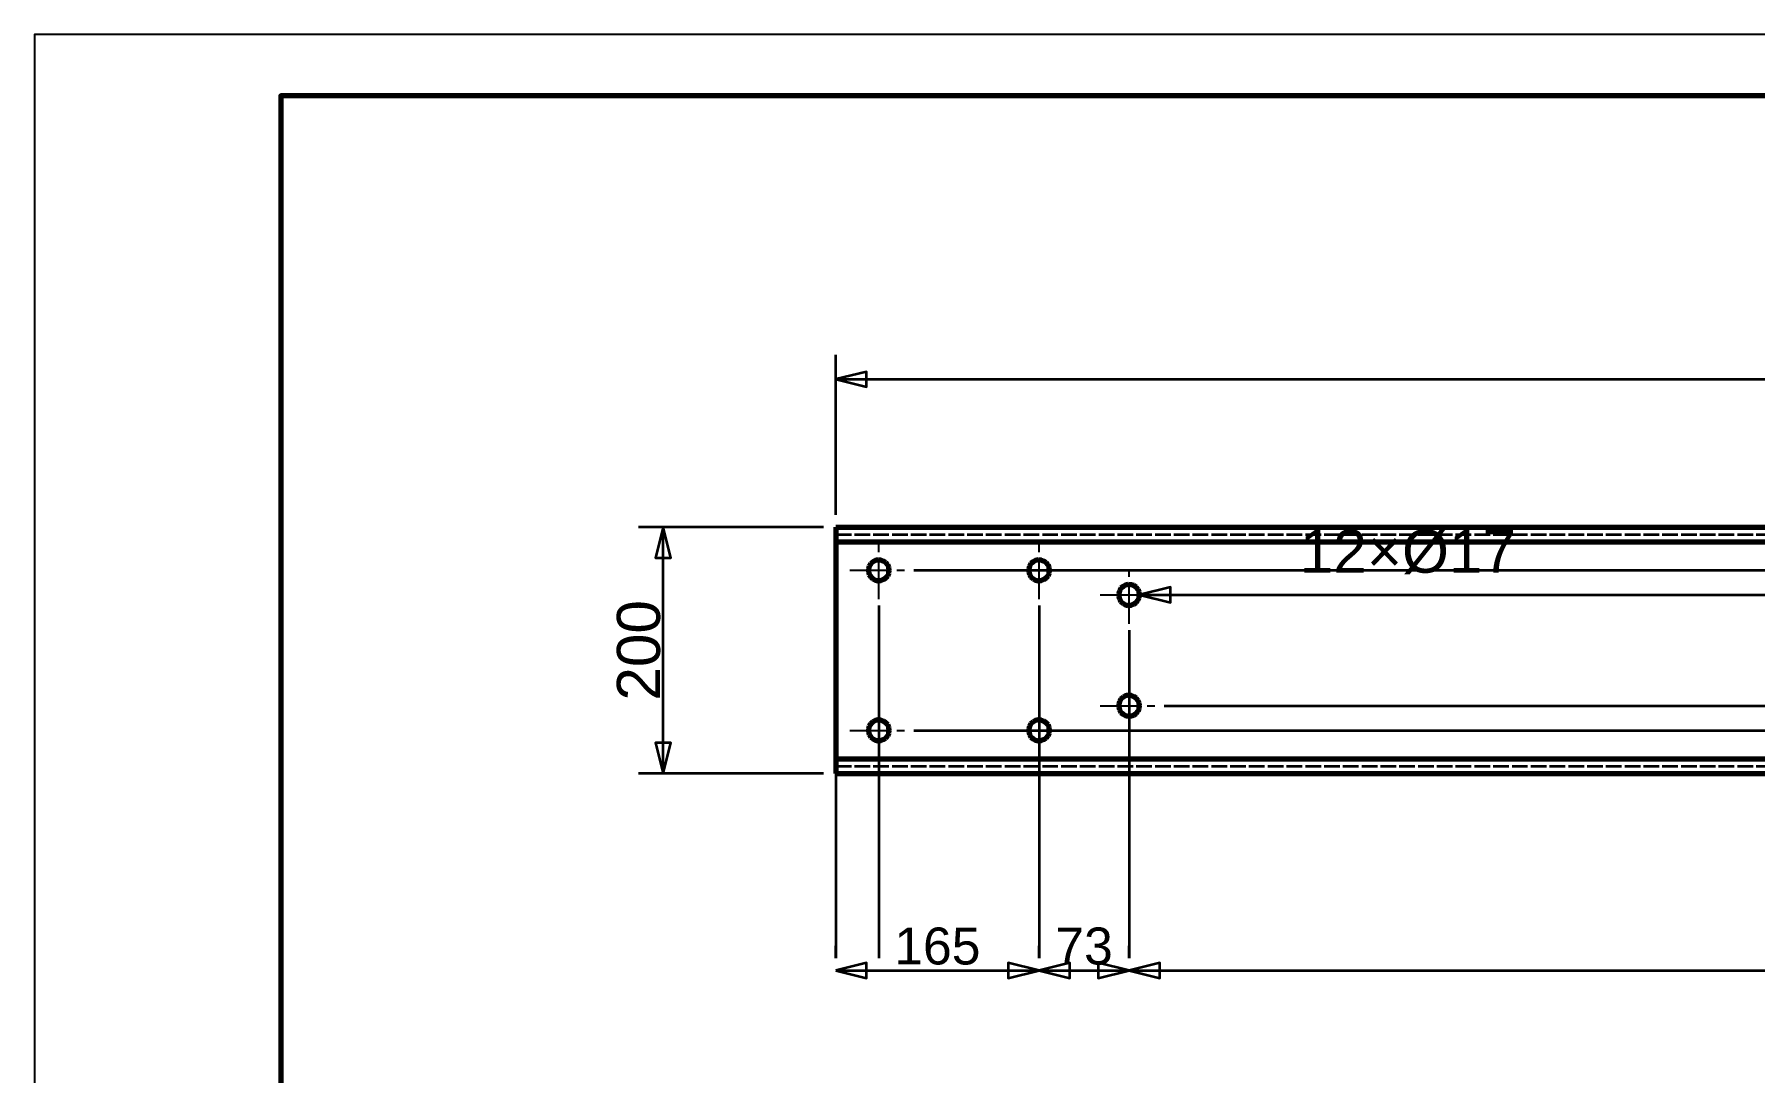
# Model space of a CAD drawing. Header units: millimetres. Extents: x 0 to 420, y 0 to 297.
# Drawn here: x 0 to 139.5, y 212.7 to 297 of the extents above; entities that cross this region are included whole.
import ezdxf
from ezdxf.enums import TextEntityAlignment as Align

# ---------------------------------------------------------------- set-up
doc = ezdxf.new("R2010")
doc.units = ezdxf.units.MM
doc.linetypes.add('CENTER', pattern=[5.08, 3.175, -0.635, 0.635, -0.635])
doc.linetypes.add('DASHED', pattern=[1.524, 1.27, -0.254])
doc.styles.add('GOST', font='Arial')

msp = doc.modelspace()

# ---------------------------------------------------------------- linework, layer by layer
at = {"color": 7, "lineweight": 35}
for p, q in [((65, 258), (65, 271)), ((65, 269), (257.6, 269)), ((64, 257), (49, 257)), ((51, 237), (51, 257)), ((71.35, 253.5), (272.6, 253.5)), ((84.35, 253.5), (272.6, 253.5)), ((89.65, 251.5), (101.65, 251.5)), ((91.65, 251.5), (272.6, 251.5)), ((101.65, 251.5), (106.65, 251.5)), ((68.5, 250.65), (68.5, 222)), ((81.5, 250.65), (81.5, 222)), ((88.8, 248.65), (88.8, 222)), ((91.65, 242.5), (272.6, 242.5)), ((71.35, 240.5), (272.6, 240.5)), ((84.35, 240.5), (272.6, 240.5)), ((88.8, 239.65), (88.8, 222)), ((68.5, 237.65), (68.5, 222)), ((81.5, 237.65), (81.5, 222)), ((64, 237), (49, 237)), ((65, 237), (65, 222)), ((65, 222), (65, 223)), ((81.5, 222), (81.5, 223)), ((81.5, 222), (81.5, 223)), ((88.8, 222), (88.8, 223)), ((88.8, 222), (88.8, 223)), ((65, 221), (81.5, 221)), ((81.5, 221), (88.8, 221)), ((88.8, 221), (233.8, 221))]:
    msp.add_line(p, q, dxfattribs=at)
at = {"color": 1, "lineweight": 70}
for p, q in [((65, 257), (65, 256.99)), ((65, 257), (257.6, 257)), ((65, 256.99), (65, 256.97)), ((65, 256.97), (65, 256.93)), ((65, 256.93), (65, 256.88)), ((65, 256.88), (65, 256.82)), ((65, 256.82), (65, 256.74)), ((65, 256.74), (65, 256.65)), ((65, 256.65), (65, 256.55)), ((65, 256.55), (65, 256.44)), ((65, 256.44), (65, 256.32)), ((65, 256.32), (65, 256.2)), ((65, 256.2), (65, 256.07)), ((65, 256.07), (65, 255.93)), ((65, 255.93), (65, 255.8)), ((65, 255.8), (65, 238.2)), ((65, 255.8), (257.6, 255.8)), ((67.84, 254.04), (67.72, 253.84)), ((68.01, 254.19), (67.84, 254.04)), ((68.22, 254.3), (68.01, 254.19)), ((68.44, 254.35), (68.22, 254.3)), ((68.67, 254.33), (68.44, 254.35)), ((68.89, 254.25), (68.67, 254.33)), ((69.08, 254.12), (68.89, 254.25)), ((69.23, 253.94), (69.08, 254.12)), ((80.84, 254.04), (80.72, 253.84)), ((81.01, 254.19), (80.84, 254.04)), ((81.22, 254.3), (81.01, 254.19)), ((81.44, 254.35), (81.22, 254.3)), ((81.67, 254.33), (81.44, 254.35)), ((81.89, 254.25), (81.67, 254.33)), ((82.08, 254.12), (81.89, 254.25)), ((82.23, 253.94), (82.08, 254.12)), ((67.72, 253.84), (67.66, 253.62)), ((67.66, 253.62), (67.66, 253.38)), ((67.66, 253.38), (67.72, 253.16)), ((67.72, 253.16), (67.84, 252.96)), ((67.84, 252.96), (68.01, 252.81)), ((68.01, 252.81), (68.22, 252.7)), ((68.22, 252.7), (68.44, 252.65)), ((68.44, 252.65), (68.67, 252.67)), ((68.67, 252.67), (68.89, 252.75)), ((68.89, 252.75), (69.08, 252.88)), ((69.08, 252.88), (69.23, 253.06)), ((69.32, 253.73), (69.23, 253.94)), ((69.23, 253.06), (69.32, 253.27)), ((69.35, 253.5), (69.32, 253.73)), ((69.32, 253.27), (69.35, 253.5)), ((80.72, 253.84), (80.66, 253.62)), ((80.66, 253.62), (80.66, 253.38)), ((80.66, 253.38), (80.72, 253.16)), ((80.72, 253.16), (80.84, 252.96)), ((80.84, 252.96), (81.01, 252.81)), ((81.01, 252.81), (81.22, 252.7)), ((81.22, 252.7), (81.44, 252.65)), ((81.44, 252.65), (81.67, 252.67)), ((81.67, 252.67), (81.89, 252.75)), ((81.89, 252.75), (82.08, 252.88)), ((82.08, 252.88), (82.23, 253.06)), ((82.32, 253.73), (82.23, 253.94)), ((82.23, 253.06), (82.32, 253.27)), ((82.35, 253.5), (82.32, 253.73)), ((82.32, 253.27), (82.35, 253.5)), ((88.02, 251.84), (87.96, 251.62)), ((87.96, 251.62), (87.96, 251.38)), ((87.96, 251.38), (88.02, 251.16)), ((88.14, 252.04), (88.02, 251.84)), ((88.31, 252.19), (88.14, 252.04)), ((88.52, 252.3), (88.31, 252.19)), ((88.74, 252.35), (88.52, 252.3)), ((88.97, 252.33), (88.74, 252.35)), ((89.19, 252.25), (88.97, 252.33)), ((89.38, 252.12), (89.19, 252.25)), ((89.53, 251.94), (89.38, 252.12)), ((89.62, 251.73), (89.53, 251.94)), ((89.53, 251.06), (89.62, 251.27)), ((89.65, 251.5), (89.62, 251.73)), ((89.62, 251.27), (89.65, 251.5)), ((88.02, 251.16), (88.14, 250.96)), ((88.14, 250.96), (88.31, 250.81)), ((88.31, 250.81), (88.52, 250.7)), ((88.52, 250.7), (88.74, 250.65)), ((88.74, 250.65), (88.97, 250.67)), ((88.97, 250.67), (89.19, 250.75)), ((89.19, 250.75), (89.38, 250.88)), ((89.38, 250.88), (89.53, 251.06)), ((88.02, 242.84), (87.96, 242.62)), ((88.14, 243.04), (88.02, 242.84)), ((88.31, 243.19), (88.14, 243.04)), ((88.52, 243.3), (88.31, 243.19)), ((88.74, 243.35), (88.52, 243.3)), ((88.97, 243.33), (88.74, 243.35)), ((89.19, 243.25), (88.97, 243.33)), ((89.38, 243.12), (89.19, 243.25)), ((89.53, 242.94), (89.38, 243.12)), ((89.62, 242.73), (89.53, 242.94)), ((87.96, 242.62), (87.96, 242.38)), ((87.96, 242.38), (88.02, 242.16)), ((88.02, 242.16), (88.14, 241.96)), ((88.14, 241.96), (88.31, 241.81)), ((88.31, 241.81), (88.52, 241.7)), ((88.52, 241.7), (88.74, 241.65)), ((88.74, 241.65), (88.97, 241.67)), ((88.97, 241.67), (89.19, 241.75)), ((89.19, 241.75), (89.38, 241.88)), ((89.38, 241.88), (89.53, 242.06)), ((89.53, 242.06), (89.62, 242.27)), ((89.65, 242.5), (89.62, 242.73)), ((89.62, 242.27), (89.65, 242.5)), ((67.72, 240.84), (67.66, 240.62)), ((67.66, 240.62), (67.66, 240.38)), ((67.66, 240.38), (67.72, 240.16)), ((67.84, 241.04), (67.72, 240.84)), ((67.72, 240.16), (67.84, 239.96)), ((68.01, 241.19), (67.84, 241.04)), ((68.22, 241.3), (68.01, 241.19)), ((68.44, 241.35), (68.22, 241.3)), ((68.67, 241.33), (68.44, 241.35)), ((68.89, 241.25), (68.67, 241.33)), ((69.08, 241.12), (68.89, 241.25)), ((69.23, 240.94), (69.08, 241.12)), ((69.08, 239.88), (69.23, 240.06)), ((69.32, 240.73), (69.23, 240.94)), ((69.23, 240.06), (69.32, 240.27)), ((69.35, 240.5), (69.32, 240.73)), ((69.32, 240.27), (69.35, 240.5)), ((80.72, 240.84), (80.66, 240.62)), ((80.66, 240.62), (80.66, 240.38)), ((80.66, 240.38), (80.72, 240.16)), ((80.84, 241.04), (80.72, 240.84)), ((80.72, 240.16), (80.84, 239.96)), ((81.01, 241.19), (80.84, 241.04)), ((81.22, 241.3), (81.01, 241.19)), ((81.44, 241.35), (81.22, 241.3)), ((81.67, 241.33), (81.44, 241.35)), ((81.89, 241.25), (81.67, 241.33)), ((82.08, 241.12), (81.89, 241.25)), ((82.23, 240.94), (82.08, 241.12)), ((82.08, 239.88), (82.23, 240.06)), ((82.32, 240.73), (82.23, 240.94)), ((82.23, 240.06), (82.32, 240.27)), ((82.35, 240.5), (82.32, 240.73)), ((82.32, 240.27), (82.35, 240.5)), ((67.84, 239.96), (68.01, 239.81)), ((68.01, 239.81), (68.22, 239.7)), ((68.22, 239.7), (68.44, 239.65)), ((68.44, 239.65), (68.67, 239.67)), ((68.67, 239.67), (68.89, 239.75)), ((68.89, 239.75), (69.08, 239.88)), ((80.84, 239.96), (81.01, 239.81)), ((81.01, 239.81), (81.22, 239.7)), ((81.22, 239.7), (81.44, 239.65)), ((81.44, 239.65), (81.67, 239.67)), ((81.67, 239.67), (81.89, 239.75)), ((81.89, 239.75), (82.08, 239.88)), ((65, 238.2), (65, 238.07)), ((65, 238.2), (257.6, 238.2)), ((65, 238.07), (65, 237.93)), ((65, 237.93), (65, 237.8)), ((65, 237.8), (65, 237.68)), ((65, 237.68), (65, 237.56)), ((65, 237.56), (65, 237.45)), ((65, 237.45), (65, 237.35)), ((65, 237.35), (65, 237.26)), ((65, 237.26), (65, 237.18)), ((65, 237.18), (65, 237.12)), ((65, 237.12), (65, 237.07)), ((65, 237.07), (65, 237.03)), ((65, 237.03), (65, 237.01)), ((65, 237.01), (65, 237)), ((65, 237), (257.6, 237))]:
    msp.add_line(p, q, dxfattribs=at)
at = {"color": 5, "linetype": 'DASHED', "lineweight": 35}
for p, q in [((65, 256.99), (65, 257)), ((65, 257), (257.6, 257)), ((65, 256.97), (65, 256.99)), ((65, 256.93), (65, 256.97)), ((65, 256.88), (65, 256.93)), ((65, 256.82), (65, 256.88)), ((65, 256.74), (65, 256.82)), ((65, 256.65), (65, 256.74)), ((65, 256.55), (65, 256.65)), ((65, 256.44), (65, 256.55)), ((65, 256.32), (65, 256.44)), ((65, 256.38), (65, 256.4)), ((65, 256.4), (65, 256.4)), ((65, 256.4), (65, 256.4)), ((65, 256.4), (65, 256.38)), ((65, 256.4), (257.6, 256.4)), ((65, 256.4), (257.6, 256.4)), ((65, 256.37), (65, 256.38)), ((65, 256.38), (65, 256.37)), ((65, 256.34), (65, 256.37)), ((65, 256.37), (65, 256.34)), ((65, 256.31), (65, 256.34)), ((65, 256.34), (65, 256.31)), ((65, 256.2), (65, 256.32)), ((65, 256.27), (65, 256.31)), ((65, 256.31), (65, 256.27)), ((65, 256.22), (65, 256.27)), ((65, 256.27), (65, 256.22)), ((65, 256.17), (65, 256.22)), ((65, 256.22), (65, 256.17)), ((65, 256.07), (65, 256.2)), ((65, 256.12), (65, 256.17)), ((65, 256.17), (65, 256.12)), ((65, 256.06), (65, 256.12)), ((65, 256.12), (65, 256.06)), ((65, 255.93), (65, 256.07)), ((65, 256), (65, 256.06)), ((65, 256.06), (65, 256)), ((65, 255.93), (65, 256)), ((65, 256), (65, 255.93)), ((65, 255.8), (65, 255.93)), ((65, 255.87), (65, 255.93)), ((65, 255.93), (65, 255.87)), ((65, 255.8), (65, 255.87)), ((65, 255.87), (65, 255.8)), ((65, 238.2), (65, 255.8)), ((65, 238.2), (65, 255.8)), ((65, 255.8), (65, 238.2)), ((67.72, 253.84), (67.84, 254.04)), ((67.72, 253.84), (67.84, 254.04)), ((67.84, 254.04), (67.72, 253.84)), ((67.84, 254.04), (68.01, 254.19)), ((67.84, 254.04), (68.01, 254.19)), ((68.01, 254.19), (67.84, 254.04)), ((68.01, 254.19), (68.22, 254.3)), ((68.01, 254.19), (68.22, 254.3)), ((68.22, 254.3), (68.01, 254.19)), ((68.22, 254.3), (68.44, 254.35)), ((68.22, 254.3), (68.44, 254.35)), ((68.44, 254.35), (68.22, 254.3)), ((68.44, 254.35), (68.67, 254.33)), ((68.44, 254.35), (68.67, 254.33)), ((68.67, 254.33), (68.44, 254.35)), ((68.67, 254.33), (68.89, 254.25)), ((68.67, 254.33), (68.89, 254.25)), ((68.89, 254.25), (68.67, 254.33)), ((68.89, 254.25), (69.08, 254.12)), ((68.89, 254.25), (69.08, 254.12)), ((69.08, 254.12), (68.89, 254.25)), ((69.08, 254.12), (69.23, 253.94)), ((69.08, 254.12), (69.23, 253.94)), ((69.23, 253.94), (69.08, 254.12)), ((80.72, 253.84), (80.84, 254.04)), ((80.72, 253.84), (80.84, 254.04)), ((80.84, 254.04), (80.72, 253.84)), ((80.84, 254.04), (81.01, 254.19)), ((80.84, 254.04), (81.01, 254.19)), ((81.01, 254.19), (80.84, 254.04)), ((81.01, 254.19), (81.22, 254.3)), ((81.01, 254.19), (81.22, 254.3)), ((81.22, 254.3), (81.01, 254.19)), ((81.22, 254.3), (81.44, 254.35)), ((81.22, 254.3), (81.44, 254.35)), ((81.44, 254.35), (81.22, 254.3)), ((81.44, 254.35), (81.67, 254.33)), ((81.44, 254.35), (81.67, 254.33)), ((81.67, 254.33), (81.44, 254.35)), ((81.67, 254.33), (81.89, 254.25)), ((81.67, 254.33), (81.89, 254.25)), ((81.89, 254.25), (81.67, 254.33)), ((81.89, 254.25), (82.08, 254.12)), ((81.89, 254.25), (82.08, 254.12)), ((82.08, 254.12), (81.89, 254.25)), ((82.08, 254.12), (82.23, 253.94)), ((82.08, 254.12), (82.23, 253.94)), ((82.23, 253.94), (82.08, 254.12)), ((67.66, 253.62), (67.72, 253.84)), ((67.66, 253.62), (67.72, 253.84)), ((67.72, 253.84), (67.66, 253.62)), ((67.66, 253.38), (67.66, 253.62)), ((67.66, 253.38), (67.66, 253.62)), ((67.66, 253.62), (67.66, 253.38)), ((67.72, 253.16), (67.66, 253.38)), ((67.72, 253.16), (67.66, 253.38)), ((67.66, 253.38), (67.72, 253.16)), ((67.84, 252.96), (67.72, 253.16)), ((67.84, 252.96), (67.72, 253.16)), ((67.72, 253.16), (67.84, 252.96)), ((68.01, 252.81), (67.84, 252.96)), ((68.01, 252.81), (67.84, 252.96)), ((67.84, 252.96), (68.01, 252.81)), ((68.22, 252.7), (68.01, 252.81)), ((68.22, 252.7), (68.01, 252.81)), ((68.01, 252.81), (68.22, 252.7)), ((68.44, 252.65), (68.22, 252.7)), ((68.44, 252.65), (68.22, 252.7)), ((68.22, 252.7), (68.44, 252.65)), ((68.67, 252.67), (68.44, 252.65)), ((68.67, 252.67), (68.44, 252.65)), ((68.44, 252.65), (68.67, 252.67)), ((68.89, 252.75), (68.67, 252.67)), ((68.89, 252.75), (68.67, 252.67)), ((68.67, 252.67), (68.89, 252.75)), ((69.08, 252.88), (68.89, 252.75)), ((69.08, 252.88), (68.89, 252.75)), ((68.89, 252.75), (69.08, 252.88)), ((69.23, 253.06), (69.08, 252.88)), ((69.23, 253.06), (69.08, 252.88)), ((69.08, 252.88), (69.23, 253.06)), ((69.23, 253.94), (69.32, 253.73)), ((69.23, 253.94), (69.32, 253.73)), ((69.32, 253.73), (69.23, 253.94)), ((69.32, 253.27), (69.23, 253.06)), ((69.32, 253.27), (69.23, 253.06)), ((69.23, 253.06), (69.32, 253.27)), ((69.32, 253.73), (69.35, 253.5)), ((69.32, 253.73), (69.35, 253.5)), ((69.35, 253.5), (69.32, 253.73)), ((69.35, 253.5), (69.32, 253.27)), ((69.35, 253.5), (69.32, 253.27)), ((69.32, 253.27), (69.35, 253.5)), ((80.66, 253.62), (80.72, 253.84)), ((80.66, 253.62), (80.72, 253.84)), ((80.72, 253.84), (80.66, 253.62)), ((80.66, 253.38), (80.66, 253.62)), ((80.66, 253.38), (80.66, 253.62)), ((80.66, 253.62), (80.66, 253.38)), ((80.72, 253.16), (80.66, 253.38)), ((80.72, 253.16), (80.66, 253.38)), ((80.66, 253.38), (80.72, 253.16)), ((80.84, 252.96), (80.72, 253.16)), ((80.84, 252.96), (80.72, 253.16)), ((80.72, 253.16), (80.84, 252.96)), ((81.01, 252.81), (80.84, 252.96)), ((81.01, 252.81), (80.84, 252.96)), ((80.84, 252.96), (81.01, 252.81)), ((81.22, 252.7), (81.01, 252.81)), ((81.22, 252.7), (81.01, 252.81)), ((81.01, 252.81), (81.22, 252.7)), ((81.44, 252.65), (81.22, 252.7)), ((81.44, 252.65), (81.22, 252.7)), ((81.22, 252.7), (81.44, 252.65)), ((81.67, 252.67), (81.44, 252.65)), ((81.67, 252.67), (81.44, 252.65)), ((81.44, 252.65), (81.67, 252.67)), ((81.89, 252.75), (81.67, 252.67)), ((81.89, 252.75), (81.67, 252.67)), ((81.67, 252.67), (81.89, 252.75)), ((82.08, 252.88), (81.89, 252.75)), ((82.08, 252.88), (81.89, 252.75)), ((81.89, 252.75), (82.08, 252.88)), ((82.23, 253.06), (82.08, 252.88)), ((82.23, 253.06), (82.08, 252.88)), ((82.08, 252.88), (82.23, 253.06)), ((82.23, 253.94), (82.32, 253.73)), ((82.23, 253.94), (82.32, 253.73)), ((82.32, 253.73), (82.23, 253.94)), ((82.32, 253.27), (82.23, 253.06)), ((82.32, 253.27), (82.23, 253.06)), ((82.23, 253.06), (82.32, 253.27)), ((82.32, 253.73), (82.35, 253.5)), ((82.32, 253.73), (82.35, 253.5)), ((82.35, 253.5), (82.32, 253.73)), ((82.35, 253.5), (82.32, 253.27)), ((82.35, 253.5), (82.32, 253.27)), ((82.32, 253.27), (82.35, 253.5)), ((87.96, 251.62), (88.02, 251.84)), ((88.02, 251.84), (87.96, 251.62)), ((87.96, 251.62), (88.02, 251.84)), ((87.96, 251.38), (87.96, 251.62)), ((87.96, 251.62), (87.96, 251.38)), ((87.96, 251.38), (87.96, 251.62)), ((88.02, 251.16), (87.96, 251.38)), ((87.96, 251.38), (88.02, 251.16)), ((88.02, 251.16), (87.96, 251.38)), ((88.02, 251.84), (88.14, 252.04)), ((88.14, 252.04), (88.02, 251.84)), ((88.02, 251.84), (88.14, 252.04)), ((88.14, 252.04), (88.31, 252.19)), ((88.31, 252.19), (88.14, 252.04)), ((88.14, 252.04), (88.31, 252.19)), ((88.31, 252.19), (88.52, 252.3)), ((88.52, 252.3), (88.31, 252.19)), ((88.31, 252.19), (88.52, 252.3)), ((88.52, 252.3), (88.74, 252.35)), ((88.74, 252.35), (88.52, 252.3)), ((88.52, 252.3), (88.74, 252.35)), ((88.74, 252.35), (88.97, 252.33)), ((88.97, 252.33), (88.74, 252.35)), ((88.74, 252.35), (88.97, 252.33)), ((88.97, 252.33), (89.19, 252.25)), ((89.19, 252.25), (88.97, 252.33)), ((88.97, 252.33), (89.19, 252.25)), ((89.19, 252.25), (89.38, 252.12)), ((89.38, 252.12), (89.19, 252.25)), ((89.19, 252.25), (89.38, 252.12)), ((89.38, 252.12), (89.53, 251.94)), ((89.53, 251.94), (89.38, 252.12)), ((89.38, 252.12), (89.53, 251.94)), ((89.53, 251.94), (89.62, 251.73)), ((89.62, 251.73), (89.53, 251.94)), ((89.53, 251.94), (89.62, 251.73)), ((89.62, 251.27), (89.53, 251.06)), ((89.53, 251.06), (89.62, 251.27)), ((89.62, 251.27), (89.53, 251.06)), ((89.62, 251.73), (89.65, 251.5)), ((89.65, 251.5), (89.62, 251.73)), ((89.62, 251.73), (89.65, 251.5)), ((89.65, 251.5), (89.62, 251.27)), ((89.62, 251.27), (89.65, 251.5)), ((89.65, 251.5), (89.62, 251.27)), ((88.14, 250.96), (88.02, 251.16)), ((88.02, 251.16), (88.14, 250.96)), ((88.14, 250.96), (88.02, 251.16)), ((88.31, 250.81), (88.14, 250.96)), ((88.14, 250.96), (88.31, 250.81)), ((88.31, 250.81), (88.14, 250.96)), ((88.52, 250.7), (88.31, 250.81)), ((88.31, 250.81), (88.52, 250.7)), ((88.52, 250.7), (88.31, 250.81)), ((88.74, 250.65), (88.52, 250.7)), ((88.52, 250.7), (88.74, 250.65)), ((88.74, 250.65), (88.52, 250.7)), ((88.97, 250.67), (88.74, 250.65)), ((88.74, 250.65), (88.97, 250.67)), ((88.97, 250.67), (88.74, 250.65)), ((89.19, 250.75), (88.97, 250.67)), ((88.97, 250.67), (89.19, 250.75)), ((89.19, 250.75), (88.97, 250.67)), ((89.38, 250.88), (89.19, 250.75)), ((89.19, 250.75), (89.38, 250.88)), ((89.38, 250.88), (89.19, 250.75)), ((89.53, 251.06), (89.38, 250.88)), ((89.38, 250.88), (89.53, 251.06)), ((89.53, 251.06), (89.38, 250.88)), ((87.96, 242.62), (88.02, 242.84)), ((87.96, 242.62), (88.02, 242.84)), ((88.02, 242.84), (87.96, 242.62)), ((88.02, 242.84), (88.14, 243.04)), ((88.02, 242.84), (88.14, 243.04)), ((88.14, 243.04), (88.02, 242.84)), ((88.14, 243.04), (88.31, 243.19)), ((88.14, 243.04), (88.31, 243.19)), ((88.31, 243.19), (88.14, 243.04)), ((88.31, 243.19), (88.52, 243.3)), ((88.31, 243.19), (88.52, 243.3)), ((88.52, 243.3), (88.31, 243.19)), ((88.52, 243.3), (88.74, 243.35)), ((88.52, 243.3), (88.74, 243.35)), ((88.74, 243.35), (88.52, 243.3)), ((88.74, 243.35), (88.97, 243.33)), ((88.74, 243.35), (88.97, 243.33)), ((88.97, 243.33), (88.74, 243.35)), ((88.97, 243.33), (89.19, 243.25)), ((88.97, 243.33), (89.19, 243.25)), ((89.19, 243.25), (88.97, 243.33)), ((89.19, 243.25), (89.38, 243.12)), ((89.19, 243.25), (89.38, 243.12)), ((89.38, 243.12), (89.19, 243.25)), ((89.38, 243.12), (89.53, 242.94)), ((89.38, 243.12), (89.53, 242.94)), ((89.53, 242.94), (89.38, 243.12)), ((89.53, 242.94), (89.62, 242.73)), ((89.53, 242.94), (89.62, 242.73)), ((89.62, 242.73), (89.53, 242.94)), ((87.96, 242.38), (87.96, 242.62)), ((87.96, 242.38), (87.96, 242.62)), ((87.96, 242.62), (87.96, 242.38)), ((88.02, 242.16), (87.96, 242.38)), ((88.02, 242.16), (87.96, 242.38)), ((87.96, 242.38), (88.02, 242.16)), ((88.14, 241.96), (88.02, 242.16)), ((88.14, 241.96), (88.02, 242.16)), ((88.02, 242.16), (88.14, 241.96)), ((88.31, 241.81), (88.14, 241.96)), ((88.31, 241.81), (88.14, 241.96)), ((88.14, 241.96), (88.31, 241.81)), ((88.52, 241.7), (88.31, 241.81)), ((88.52, 241.7), (88.31, 241.81)), ((88.31, 241.81), (88.52, 241.7)), ((88.74, 241.65), (88.52, 241.7)), ((88.74, 241.65), (88.52, 241.7)), ((88.52, 241.7), (88.74, 241.65)), ((88.97, 241.67), (88.74, 241.65)), ((88.97, 241.67), (88.74, 241.65)), ((88.74, 241.65), (88.97, 241.67)), ((89.19, 241.75), (88.97, 241.67)), ((89.19, 241.75), (88.97, 241.67)), ((88.97, 241.67), (89.19, 241.75)), ((89.38, 241.88), (89.19, 241.75)), ((89.38, 241.88), (89.19, 241.75)), ((89.19, 241.75), (89.38, 241.88)), ((89.53, 242.06), (89.38, 241.88)), ((89.53, 242.06), (89.38, 241.88)), ((89.38, 241.88), (89.53, 242.06)), ((89.62, 242.27), (89.53, 242.06)), ((89.62, 242.27), (89.53, 242.06)), ((89.53, 242.06), (89.62, 242.27)), ((89.62, 242.73), (89.65, 242.5)), ((89.62, 242.73), (89.65, 242.5)), ((89.65, 242.5), (89.62, 242.73)), ((89.65, 242.5), (89.62, 242.27)), ((89.65, 242.5), (89.62, 242.27)), ((89.62, 242.27), (89.65, 242.5)), ((67.66, 240.62), (67.72, 240.84)), ((67.66, 240.62), (67.72, 240.84)), ((67.72, 240.84), (67.66, 240.62)), ((67.66, 240.38), (67.66, 240.62)), ((67.66, 240.38), (67.66, 240.62)), ((67.66, 240.62), (67.66, 240.38)), ((67.72, 240.16), (67.66, 240.38)), ((67.72, 240.16), (67.66, 240.38)), ((67.66, 240.38), (67.72, 240.16)), ((67.72, 240.84), (67.84, 241.04)), ((67.72, 240.84), (67.84, 241.04)), ((67.84, 241.04), (67.72, 240.84)), ((67.84, 239.96), (67.72, 240.16)), ((67.84, 239.96), (67.72, 240.16)), ((67.72, 240.16), (67.84, 239.96)), ((67.84, 241.04), (68.01, 241.19)), ((67.84, 241.04), (68.01, 241.19)), ((68.01, 241.19), (67.84, 241.04)), ((68.01, 241.19), (68.22, 241.3)), ((68.01, 241.19), (68.22, 241.3)), ((68.22, 241.3), (68.01, 241.19)), ((68.22, 241.3), (68.44, 241.35)), ((68.22, 241.3), (68.44, 241.35)), ((68.44, 241.35), (68.22, 241.3)), ((68.44, 241.35), (68.67, 241.33)), ((68.44, 241.35), (68.67, 241.33)), ((68.67, 241.33), (68.44, 241.35)), ((68.67, 241.33), (68.89, 241.25)), ((68.67, 241.33), (68.89, 241.25)), ((68.89, 241.25), (68.67, 241.33)), ((68.89, 241.25), (69.08, 241.12)), ((68.89, 241.25), (69.08, 241.12)), ((69.08, 241.12), (68.89, 241.25)), ((69.08, 241.12), (69.23, 240.94)), ((69.08, 241.12), (69.23, 240.94)), ((69.23, 240.94), (69.08, 241.12)), ((69.23, 240.06), (69.08, 239.88)), ((69.23, 240.06), (69.08, 239.88)), ((69.08, 239.88), (69.23, 240.06)), ((69.23, 240.94), (69.32, 240.73)), ((69.23, 240.94), (69.32, 240.73)), ((69.32, 240.73), (69.23, 240.94)), ((69.32, 240.27), (69.23, 240.06)), ((69.32, 240.27), (69.23, 240.06)), ((69.23, 240.06), (69.32, 240.27)), ((69.32, 240.73), (69.35, 240.5)), ((69.32, 240.73), (69.35, 240.5)), ((69.35, 240.5), (69.32, 240.73)), ((69.35, 240.5), (69.32, 240.27)), ((69.35, 240.5), (69.32, 240.27)), ((69.32, 240.27), (69.35, 240.5)), ((80.66, 240.62), (80.72, 240.84)), ((80.66, 240.62), (80.72, 240.84)), ((80.72, 240.84), (80.66, 240.62)), ((80.66, 240.38), (80.66, 240.62)), ((80.66, 240.38), (80.66, 240.62)), ((80.66, 240.62), (80.66, 240.38)), ((80.72, 240.16), (80.66, 240.38)), ((80.72, 240.16), (80.66, 240.38)), ((80.66, 240.38), (80.72, 240.16)), ((80.72, 240.84), (80.84, 241.04)), ((80.72, 240.84), (80.84, 241.04)), ((80.84, 241.04), (80.72, 240.84)), ((80.84, 239.96), (80.72, 240.16)), ((80.84, 239.96), (80.72, 240.16)), ((80.72, 240.16), (80.84, 239.96)), ((80.84, 241.04), (81.01, 241.19)), ((80.84, 241.04), (81.01, 241.19)), ((81.01, 241.19), (80.84, 241.04)), ((81.01, 241.19), (81.22, 241.3)), ((81.01, 241.19), (81.22, 241.3)), ((81.22, 241.3), (81.01, 241.19)), ((81.22, 241.3), (81.44, 241.35)), ((81.22, 241.3), (81.44, 241.35)), ((81.44, 241.35), (81.22, 241.3)), ((81.44, 241.35), (81.67, 241.33)), ((81.44, 241.35), (81.67, 241.33)), ((81.67, 241.33), (81.44, 241.35)), ((81.67, 241.33), (81.89, 241.25)), ((81.67, 241.33), (81.89, 241.25)), ((81.89, 241.25), (81.67, 241.33)), ((81.89, 241.25), (82.08, 241.12)), ((81.89, 241.25), (82.08, 241.12)), ((82.08, 241.12), (81.89, 241.25)), ((82.08, 241.12), (82.23, 240.94)), ((82.08, 241.12), (82.23, 240.94)), ((82.23, 240.94), (82.08, 241.12)), ((82.23, 240.06), (82.08, 239.88)), ((82.23, 240.06), (82.08, 239.88)), ((82.08, 239.88), (82.23, 240.06)), ((82.23, 240.94), (82.32, 240.73)), ((82.23, 240.94), (82.32, 240.73)), ((82.32, 240.73), (82.23, 240.94)), ((82.32, 240.27), (82.23, 240.06)), ((82.32, 240.27), (82.23, 240.06)), ((82.23, 240.06), (82.32, 240.27)), ((82.32, 240.73), (82.35, 240.5)), ((82.32, 240.73), (82.35, 240.5)), ((82.35, 240.5), (82.32, 240.73)), ((82.35, 240.5), (82.32, 240.27)), ((82.35, 240.5), (82.32, 240.27)), ((82.32, 240.27), (82.35, 240.5)), ((68.01, 239.81), (67.84, 239.96)), ((68.01, 239.81), (67.84, 239.96)), ((67.84, 239.96), (68.01, 239.81)), ((68.22, 239.7), (68.01, 239.81)), ((68.22, 239.7), (68.01, 239.81)), ((68.01, 239.81), (68.22, 239.7)), ((68.44, 239.65), (68.22, 239.7)), ((68.44, 239.65), (68.22, 239.7)), ((68.22, 239.7), (68.44, 239.65)), ((68.67, 239.67), (68.44, 239.65)), ((68.67, 239.67), (68.44, 239.65)), ((68.44, 239.65), (68.67, 239.67)), ((68.89, 239.75), (68.67, 239.67)), ((68.89, 239.75), (68.67, 239.67)), ((68.67, 239.67), (68.89, 239.75)), ((69.08, 239.88), (68.89, 239.75)), ((69.08, 239.88), (68.89, 239.75)), ((68.89, 239.75), (69.08, 239.88)), ((81.01, 239.81), (80.84, 239.96)), ((81.01, 239.81), (80.84, 239.96)), ((80.84, 239.96), (81.01, 239.81)), ((81.22, 239.7), (81.01, 239.81)), ((81.22, 239.7), (81.01, 239.81)), ((81.01, 239.81), (81.22, 239.7)), ((81.44, 239.65), (81.22, 239.7)), ((81.44, 239.65), (81.22, 239.7)), ((81.22, 239.7), (81.44, 239.65)), ((81.67, 239.67), (81.44, 239.65)), ((81.67, 239.67), (81.44, 239.65)), ((81.44, 239.65), (81.67, 239.67)), ((81.89, 239.75), (81.67, 239.67)), ((81.89, 239.75), (81.67, 239.67)), ((81.67, 239.67), (81.89, 239.75)), ((82.08, 239.88), (81.89, 239.75)), ((82.08, 239.88), (81.89, 239.75)), ((81.89, 239.75), (82.08, 239.88)), ((65, 238.07), (65, 238.2)), ((65, 238.13), (65, 238.2)), ((65, 238.2), (65, 238.13)), ((65, 238.07), (65, 238.13)), ((65, 238.13), (65, 238.07)), ((65, 237.93), (65, 238.07)), ((65, 238), (65, 238.07)), ((65, 238.07), (65, 238)), ((65, 237.94), (65, 238)), ((65, 238), (65, 237.94)), ((65, 237.88), (65, 237.94)), ((65, 237.94), (65, 237.88)), ((65, 237.8), (65, 237.93)), ((65, 237.83), (65, 237.88)), ((65, 237.88), (65, 237.83)), ((65, 237.78), (65, 237.83)), ((65, 237.83), (65, 237.78)), ((65, 237.68), (65, 237.8)), ((65, 237.73), (65, 237.78)), ((65, 237.78), (65, 237.73)), ((65, 237.69), (65, 237.73)), ((65, 237.73), (65, 237.69)), ((65, 237.66), (65, 237.69)), ((65, 237.69), (65, 237.66)), ((65, 237.56), (65, 237.68)), ((65, 237.63), (65, 237.66)), ((65, 237.66), (65, 237.63)), ((65, 237.62), (65, 237.63)), ((65, 237.63), (65, 237.62)), ((65, 237.6), (65, 237.62)), ((65, 237.62), (65, 237.6)), ((65, 237.6), (65, 237.6)), ((65, 237.6), (65, 237.6)), ((65, 237.6), (257.6, 237.6)), ((65, 237.6), (257.6, 237.6)), ((65, 237.45), (65, 237.56)), ((65, 237.35), (65, 237.45)), ((65, 237.26), (65, 237.35)), ((65, 237.18), (65, 237.26)), ((65, 237.12), (65, 237.18)), ((65, 237.07), (65, 237.12)), ((65, 237.03), (65, 237.07)), ((65, 237.01), (65, 237.03)), ((65, 237), (65, 237.01)), ((257.6, 237), (65, 237))]:
    msp.add_line(p, q, dxfattribs=at)
at = {"color": 4, "linetype": 'CENTER', "lineweight": 25}
for p, q in [((68.5, 251.15), (68.5, 255.85)), ((81.5, 251.15), (81.5, 255.85)), ((66.15, 253.5), (70.85, 253.5)), ((79.15, 253.5), (83.85, 253.5)), ((88.8, 249.15), (88.8, 253.85)), ((86.45, 251.5), (91.15, 251.5)), ((88.8, 240.15), (88.8, 244.85)), ((68.5, 238.15), (68.5, 242.85)), ((81.5, 238.15), (81.5, 242.85)), ((86.45, 242.5), (91.15, 242.5)), ((66.15, 240.5), (70.85, 240.5)), ((79.15, 240.5), (83.85, 240.5))]:
    msp.add_line(p, q, dxfattribs=at)
at = {"color": 7, "lineweight": 25}
msp.add_lwpolyline([(0, 0), (420, 0), (420, 297), (0, 297)], close=True, dxfattribs=at)
at = {"color": 7, "lineweight": 70}
msp.add_lwpolyline([(20, 5), (415, 5), (415, 292), (20, 292)], close=True, dxfattribs=at)
at = {"color": 7, "lineweight": 35}
for points in [[(65, 269), (67.5, 268.38), (67.5, 269.62)], [(51, 257), (50.38, 254.5), (51.62, 254.5)], [(89.65, 251.5), (92.15, 250.88), (92.15, 252.12)], [(51, 237), (51.62, 239.5), (50.38, 239.5)], [(65, 221), (67.5, 220.38), (67.5, 221.62)], [(81.5, 221), (79, 221.62), (79, 220.38)], [(81.5, 221), (84, 220.38), (84, 221.62)], [(88.8, 221), (86.3, 221.62), (86.3, 220.38)], [(88.8, 221), (91.3, 220.38), (91.3, 221.62)]]:
    msp.add_lwpolyline(points, close=True, dxfattribs=at)

# ---------------------------------------------------------------- texts
at = {"color": 7, "style": 'GOST'}
msp.add_text('12×Ø17', height=3.5, dxfattribs=at).set_placement((102.65, 253.3))
msp.add_text('200', height=3.5, rotation=90, dxfattribs=at).set_placement((49, 247), align=Align.MIDDLE)
for s, p in [('165', (73.25, 223)), ('73', (85.15, 223))]:
    msp.add_text(s, height=3, dxfattribs=at).set_placement(p, align=Align.MIDDLE)

doc.saveas('drawing.dxf')
